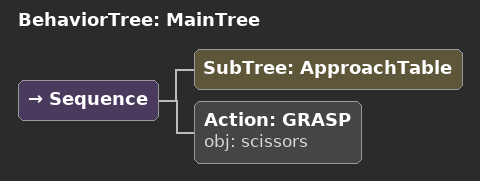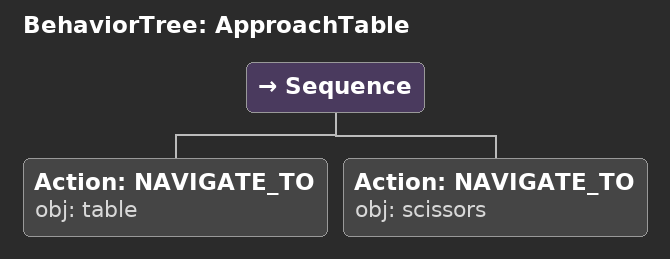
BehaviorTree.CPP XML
<root main_tree_to_execute="MainTree">
  <BehaviorTree ID="MainTree">
    <Sequence>
      <!-- Execute subtree ApproachTable -->
      <SubTree ID="ApproachTable" />
      <!-- Grasp scissors -->
      <Action ID="GRASP" obj="scissors" />
    </Sequence>
  </BehaviorTree>
  <!-- Subtree definition ApproachTable -->
  <BehaviorTree ID="ApproachTable">
    <Sequence>
      <!-- Navigate to table -->
      <Action ID="NAVIGATE_TO" obj="table" />
      <!-- Navigate to scissors -->
      <Action ID="NAVIGATE_TO" obj="scissors" />
    </Sequence>
  </BehaviorTree>
</root>
